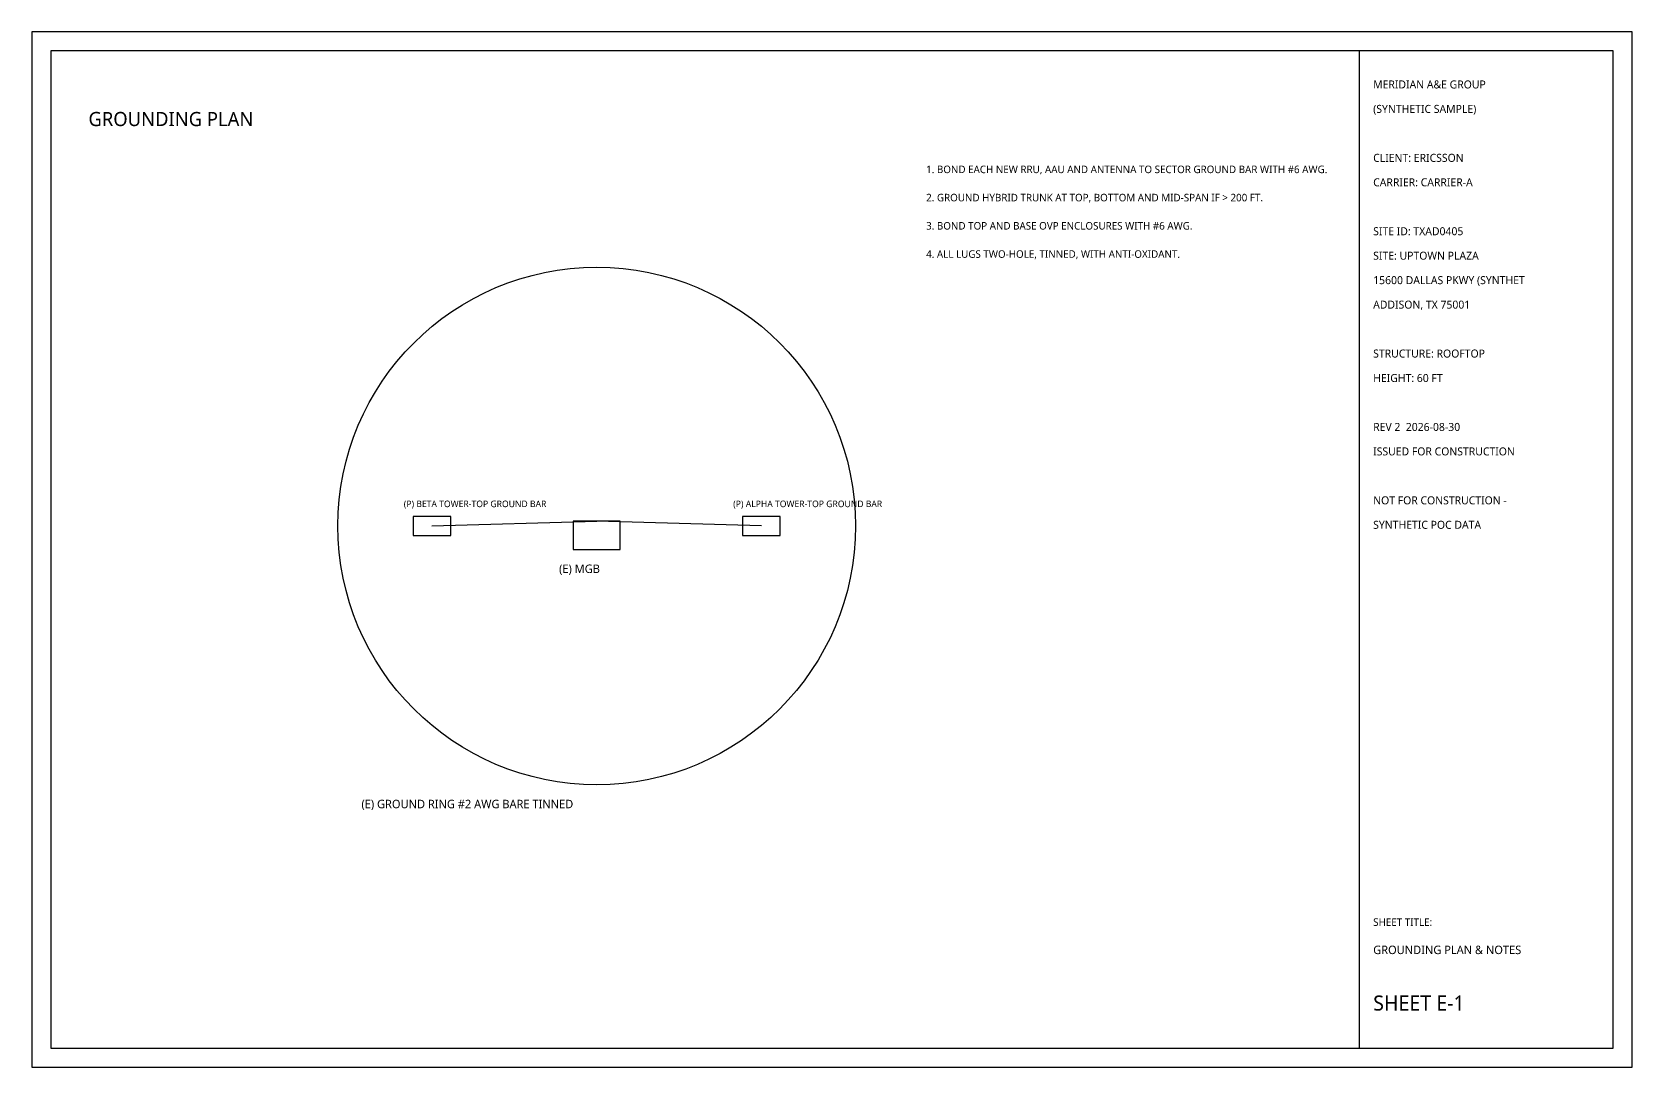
# Model space of a CAD drawing. Extents: x 0 to 1940, y 0 to 220.
# Drawn here: x 1600 to 1940, y 0 to 220 of the extents above; entities that cross this region are included whole.
import ezdxf

# ---------------------------------------------------------------- set-up
doc = ezdxf.new("R2010")
doc.units = 0
for name, color, linetype in [('A-BORDER', 7, 'Continuous'), ('A-TEXT', 7, 'Continuous'), ('A-TITLE', 7, 'Continuous'), ('E-GROUND', 2, 'Continuous')]:
    doc.layers.add(name, color=color, linetype=linetype)
doc.styles.add('OpenSans', font='OpenSans-Regular.ttf')

msp = doc.modelspace()

# ---------------------------------------------------------------- linework, layer by layer
at = {"layer": 'A-BORDER'}
for points in [[(1600, 0), (1940, 0), (1940, 220), (1600, 220)], [(1604, 4), (1936, 4), (1936, 216), (1604, 216)]]:
    msp.add_lwpolyline(points, close=True, dxfattribs=at)
at = {"layer": 'A-TITLE'}
msp.add_lwpolyline([(1882, 4), (1936, 4), (1936, 216), (1882, 216)], close=True, dxfattribs=at)
at = {"layer": 'E-GROUND'}
for p in [(1685, 115), (1755, 115)]:
    msp.add_line(p, (1720, 116), dxfattribs=at)
for points in [[(1681, 113), (1689, 113), (1689, 117), (1681, 117)], [(1715, 110), (1725, 110), (1725, 116), (1715, 116)], [(1751, 113), (1759, 113), (1759, 117), (1751, 117)]]:
    msp.add_lwpolyline(points, close=True, dxfattribs=at)
msp.add_circle((1720, 115), 55, dxfattribs=at)

# ---------------------------------------------------------------- texts
at = {"layer": 'A-TEXT', "style": 'OpenSans'}
for s, height, p in [('GROUNDING PLAN', 3, (1612, 200)), ('1. BOND EACH NEW RRU, AAU AND ANTENNA TO SECTOR GROUND BAR WITH #6 AWG.', 1.6, (1790, 190)), ('2. GROUND HYBRID TRUNK AT TOP, BOTTOM AND MID-SPAN IF > 200 FT.', 1.6, (1790, 184)), ('3. BOND TOP AND BASE OVP ENCLOSURES WITH #6 AWG.', 1.6, (1790, 178)), ('4. ALL LUGS TWO-HOLE, TINNED, WITH ANTI-OXIDANT.', 1.6, (1790, 172)), ('(P) BETA TOWER-TOP GROUND BAR', 1.4, (1679, 119)), ('(P) ALPHA TOWER-TOP GROUND BAR', 1.4, (1749, 119)), ('(E) MGB', 1.8, (1712, 105)), ('(E) GROUND RING #2 AWG BARE TINNED', 1.8, (1670, 55))]:
    msp.add_text(s, height=height, dxfattribs=at).set_placement(p)
at = {"layer": 'A-TITLE', "style": 'OpenSans'}
for s, height, p in [('MERIDIAN A&E GROUP', 1.7, (1885, 208)), ('(SYNTHETIC SAMPLE)', 1.7, (1885, 202.8)), ('CLIENT: ERICSSON', 1.7, (1885, 192.4)), ('CARRIER: CARRIER-A', 1.7, (1885, 187.2)), ('SITE ID: TXAD0405', 1.7, (1885, 176.8)), ('SITE: UPTOWN PLAZA', 1.7, (1885, 171.6)), ('15600 DALLAS PKWY (SYNTHET', 1.7, (1885, 166.4)), ('ADDISON, TX 75001', 1.7, (1885, 161.2)), ('STRUCTURE: ROOFTOP', 1.7, (1885, 150.8)), ('HEIGHT: 60 FT', 1.7, (1885, 145.6)), ('REV 2  2026-08-30', 1.7, (1885, 135.2)), ('ISSUED FOR CONSTRUCTION', 1.7, (1885, 130)), ('NOT FOR CONSTRUCTION -', 1.7, (1885, 119.6)), ('SYNTHETIC POC DATA', 1.7, (1885, 114.4)), ('SHEET TITLE:', 1.6, (1885, 30)), ('GROUNDING PLAN & NOTES', 1.8, (1885, 24)), ('SHEET E-1', 3.2, (1885, 12))]:
    msp.add_text(s, height=height, dxfattribs=at).set_placement(p)

doc.saveas('drawing.dxf')
